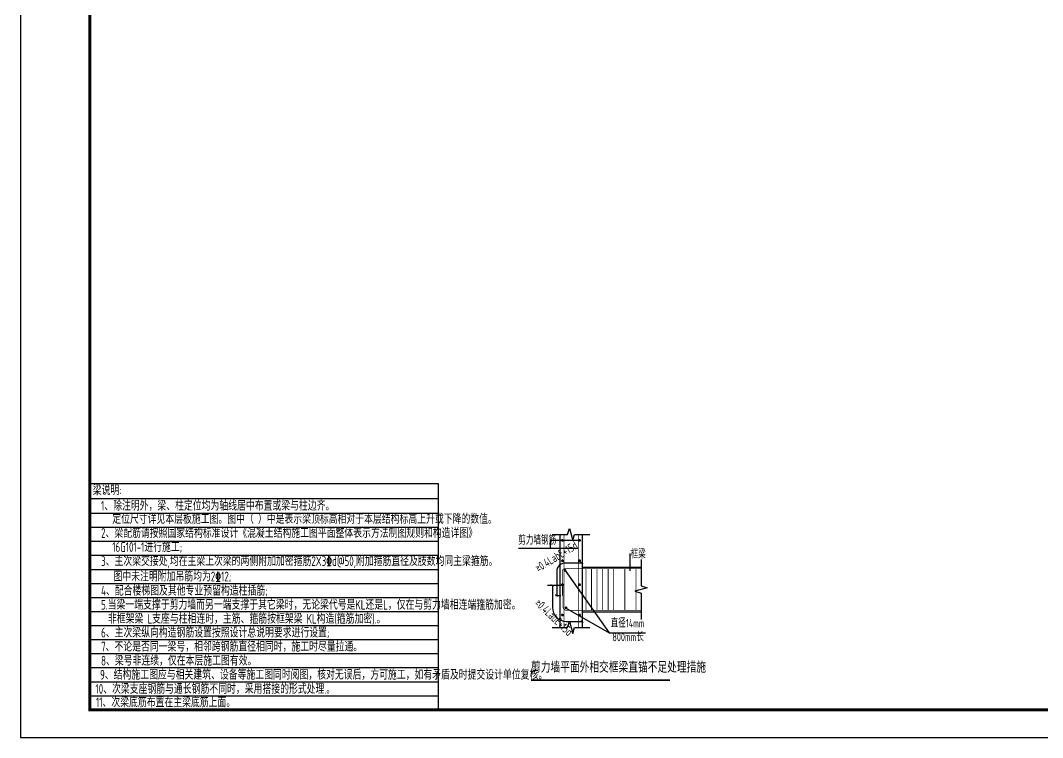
# Model space of a CAD drawing. Extents: x -1058961 to 23600, y -449123 to 2751847.
# Drawn here: x -231559 to -194763, y -219444 to -193627 of the extents above; entities that cross this region are included whole.
import ezdxf
from ezdxf.enums import TextEntityAlignment as Align

# ---------------------------------------------------------------- set-up
doc = ezdxf.new("R2010")
doc.units = 0
doc.header["$LTSCALE"] = 1000
doc.layers.get('0').update_dxf_attribs({"linetype": 'CONTINUOUS'})
for name, color, linetype in [('-TK', 7, 'CONTINUOUS'), ('DIM', 2, 'CONTINUOUS'), ('LINK', 6, 'CONTINUOUS'), ('REIND', 1, 'CONTINUOUS'), ('S-文字', 7, 'CONTINUOUS'), ('S-表格线', 54, 'CONTINUOUS'), ('TEXT', 2, 'CONTINUOUS'), ('THIN', 7, 'CONTINUOUS')]:
    doc.layers.add(name, color=color, linetype=linetype)
doc.styles.add('TSSD_Norm', font='Tssdeng.shx', dxfattribs={"bigfont": 'tssdchn.shx'})
doc.styles.add('TSSD_REIN', font='tssdeng.shx', dxfattribs={"width": 0.7, "height": 300, "bigfont": 'tssdchn.shx'})

# ---------------------------------------------------------------- blocks, each defined once
blk = doc.blocks.new('A1')
blk.add_lwpolyline([(0, 59400), (0, 0), (84100, 0), (84100, 59400)], close=True)
at = {"const_width": 100}
blk.add_lwpolyline([(2500, 58400), (2500, 1000), (83100, 1000), (83100, 58400)], close=True, dxfattribs=at)
blk = doc.blocks.new('A$C2E181E2C')
at = {"linetype": 'Continuous'}
for points in [[(1215, 5268), (1765, 5268), (1835, 5488), (1955, 5048), (2025, 5268), (2575, 5268)], [(1495, 5268), (1495, 1922)], [(2295, 5268), (2295, 1922)], [(2295, 4091), (4415, 4091)], [(4415, 4371), (4415, 3421), (4635, 3351), (4195, 3231), (4415, 3161), (4415, 2211)], [(2295, 2491), (4415, 2491)], [(1215, 1922), (1765, 1922), (1835, 2142), (1955, 1702), (2025, 1922), (2575, 1922)]]:
    blk.add_lwpolyline(points, dxfattribs=at)
at = {"linetype": 'Continuous', "const_width": 50}
blk.add_lwpolyline([(453, 25), (5462, 25)], dxfattribs=at)
at = {"layer": 'DIM'}
for p, q in [((2295, 4241), (1678, 4241)), ((1378, 3941), (1378, 3062)), ((1546, 3430), (1042, 3430)), ((1226, 3430), (1226, 2641)), ((1726, 2141), (2295, 2141))]:
    blk.add_line(p, q, dxfattribs=at)
at = {"layer": 'DIM', "const_width": 30}
for points in [[(2232, 4284), (2336, 4212)], [(1164, 3473), (1267, 3401)], [(1324, 3111), (1428, 3039)], [(2243, 2177), (2347, 2104)]]:
    blk.add_lwpolyline(points, dxfattribs=at)
at = {"layer": 'DIM'}
blk.add_lwpolyline([(1532, 3062), (1341, 3062)], dxfattribs=at)
for centre, radius, start, end in [((1678, 3941), 300, 90, 180), ((1726, 2641), 500, 180, 270)]:
    blk.add_arc(centre, radius, start, end, dxfattribs=at)
at = {"layer": 'LINK', "color": 1, "const_width": 25}
for points in [[(1641, 5268), (1641, 1922)], [(2162, 5268), (2162, 1922)], [(2432, 4041), (2432, 2541)], [(2632, 4041), (2632, 2541)], [(2832, 4041), (2832, 2541)], [(3032, 4041), (3032, 2541)], [(3232, 4041), (3232, 2541)], [(3432, 4041), (3432, 2541)], [(3832, 4041), (3832, 2541)], [(4232, 4041), (4232, 2541)]]:
    blk.add_lwpolyline(points, dxfattribs=at)
for points in [[(4415, 4041), (1678, 4041, 0.414214), (1578, 3941), (1578, 3062)], [(1607, 3430), (1607, 2641, 0.300979), (1726, 2541), (4415, 2541)]]:
    blk.add_lwpolyline(points, format="xyb", dxfattribs=at)
at = {"layer": 'REIND', "const_width": 50}
for points in [[(1608, 5058, 1), (1558, 5058, 1)], [(2226, 5058, 1), (2176, 5058, 1)], [(1610, 4324, 1), (1560, 4324, 1)], [(2228, 4324, 1), (2178, 4324, 1)], [(1703, 3978, 1), (1653, 3978, 1)], [(1608, 3461, 1), (1558, 3461, 1)], [(2226, 3461, 1), (2176, 3461, 1)], [(1742, 2629, 1), (1692, 2629, 1)], [(1608, 2370, 1), (1558, 2370, 1)], [(2226, 2370, 1), (2176, 2370, 1)]]:
    blk.add_lwpolyline(points, format="xyb", close=True, dxfattribs=at)
at = {"layer": 'THIN'}
for p, q in [((2226, 5058), (1138, 5058)), ((1138, 5058), (1138, 4767)), ((2162, 4767), (0, 4767)), ((1678, 3978), (3271, 1732)), ((1692, 2629), (3271, 1732)), ((3271, 1732), (4577, 1732))]:
    blk.add_line(p, q, dxfattribs=at)
blk.add_lwpolyline([(4015, 4584), (4015, 3965)], dxfattribs=at)
at = {"layer": 'TEXT', "color": 0, "style": 'TSSD_Norm', "width": 0.7}
blk.add_text('剪力墙平面外相交框梁直锚不足处理措施', height=400, dxfattribs=at).set_placement((454, 172), align=Align.BOTTOM_LEFT)
at = {"layer": 'THIN', "style": 'TSSD_REIN', "width": 0.7}
for s, p in [('剪力墙钢筋', (-2, 4818)), ('框梁', (4036, 4317)), ('直径14mm', (3321, 1833)), ('800mm长', (3383, 1337))]:
    blk.add_text(s, height=300, dxfattribs=at).set_placement(p, align=Align.BOTTOM_LEFT)
for rotation, p in [(31.4301, (766, 3828)), (316.0621, (504, 2706))]:
    blk.add_text('≥0.4LabE+15d', height=300, rotation=rotation, dxfattribs=at).set_placement(p, align=Align.BOTTOM_LEFT)

msp = doc.modelspace()

# ---------------------------------------------------------------- linework, layer by layer
at = {"layer": 'S-表格线'}
for p, q in [((-229059.17, -210297.3), (-229059.17, -218443.8)), ((-229059.17, -210297.3), (-216519.91, -210297.3)), ((-216519.91, -210297.3), (-216519.91, -218443.8)), ((-229059.17, -210832.05), (-216519.91, -210832.05)), ((-229059.17, -211366.8), (-216519.91, -211366.8)), ((-229059.17, -211872.3), (-216519.91, -211872.3)), ((-229059.17, -212377.8), (-216519.91, -212377.8)), ((-229059.17, -212883.3), (-216519.91, -212883.3)), ((-229059.17, -213388.8), (-216519.91, -213388.8)), ((-229059.17, -213894.3), (-216519.91, -213894.3)), ((-229059.17, -214399.8), (-216519.91, -214399.8)), ((-229059.17, -214905.3), (-216519.91, -214905.3)), ((-229059.17, -215410.8), (-216519.91, -215410.8)), ((-229059.17, -215916.3), (-216519.91, -215916.3)), ((-229059.17, -216421.8), (-216519.91, -216421.8)), ((-229059.17, -216927.3), (-216519.91, -216927.3)), ((-229059.17, -217432.8), (-216519.91, -217432.8)), ((-229059.17, -217938.3), (-216519.91, -217938.3)), ((-229059.17, -218443.8), (-216519.91, -218443.8))]:
    msp.add_line(p, q, dxfattribs=at)

# ---------------------------------------------------------------- block references
at = {"layer": '-TK'}
msp.add_blockref('A1', (-231559.17, -219443.8), dxfattribs=at)
msp.add_blockref('A$C2E181E2C', (-213632.78, -217402.67))

# ---------------------------------------------------------------- texts
at = {"layer": 'S-文字', "style": 'TSSD_REIN', "width": 0.7}
for s, p in [('梁说明:  ', (-228956.08, -210717.06)), ('1、除注明外，梁、柱定位均为轴线居中布置或梁与柱边齐。', (-228656.23, -211272.48)), ('定位尺寸详见本层板施工图。图中（ ）中是表示梁顶标高相对于本层结构标高上升或下降的数值。', (-228253.44, -211748.73)), ('2、梁配筋请按照国家结构标准设计《混凝土结构施工图平面整体表示方法制图规则和构造详图》', (-228656.23, -212254.23)), ('16G101-1进行施工;', (-228253.22, -212759.73)), ('3、主次梁交接处,均在主梁上次梁的两侧附加加密箍筋2X3\x84d@50,附加箍筋直径及肢数均同主梁箍筋。', (-228656.23, -213265.23)), ('图中未注明附加吊筋均为2%%13212;', (-228208.58, -213822.07)), ('4、配合楼梯图及其他专业预留构造柱插筋;', (-228656.23, -214332.98)), ('5.当梁一端支撑于剪力墙而另一端支撑于其它梁时，无论梁代号是KL还是L，仅在与剪力墙相连端箍筋加密。', (-228656.23, -214838.48)), ('非框架梁 L支座与柱相连时，主筋、箍筋按框架梁 KL构造(箍筋加密).。', (-228409.12, -215342.16)), ('6、主次梁纵向构造钢筋设置按照设计总说明要求进行设置;', (-228656.23, -215840.98)), ('7、不论是否同一梁号，相邻跨钢筋直径相同时，施工时尽量拉通。', (-228656.23, -216346.48)), ('8、梁号非连续，仅在本层施工图有效。', (-228656.23, -216851.98)), ('9、结构施工图应与相关建筑、设备等施工图同时阅图，核对无误后，方可施工，如有矛盾及时提交设计单位复核。', (-228691.94, -217357.48)), ('10、次梁支座钢筋与通长钢筋不同时，采用搭接的形式处理.。', (-228857.88, -217868.75)), ('11、次梁底筋布置在主梁底筋上面。', (-228839.2, -218349.7))]:
    msp.add_text(s, height=350, dxfattribs=at).set_placement(p)

doc.saveas('drawing.dxf')
